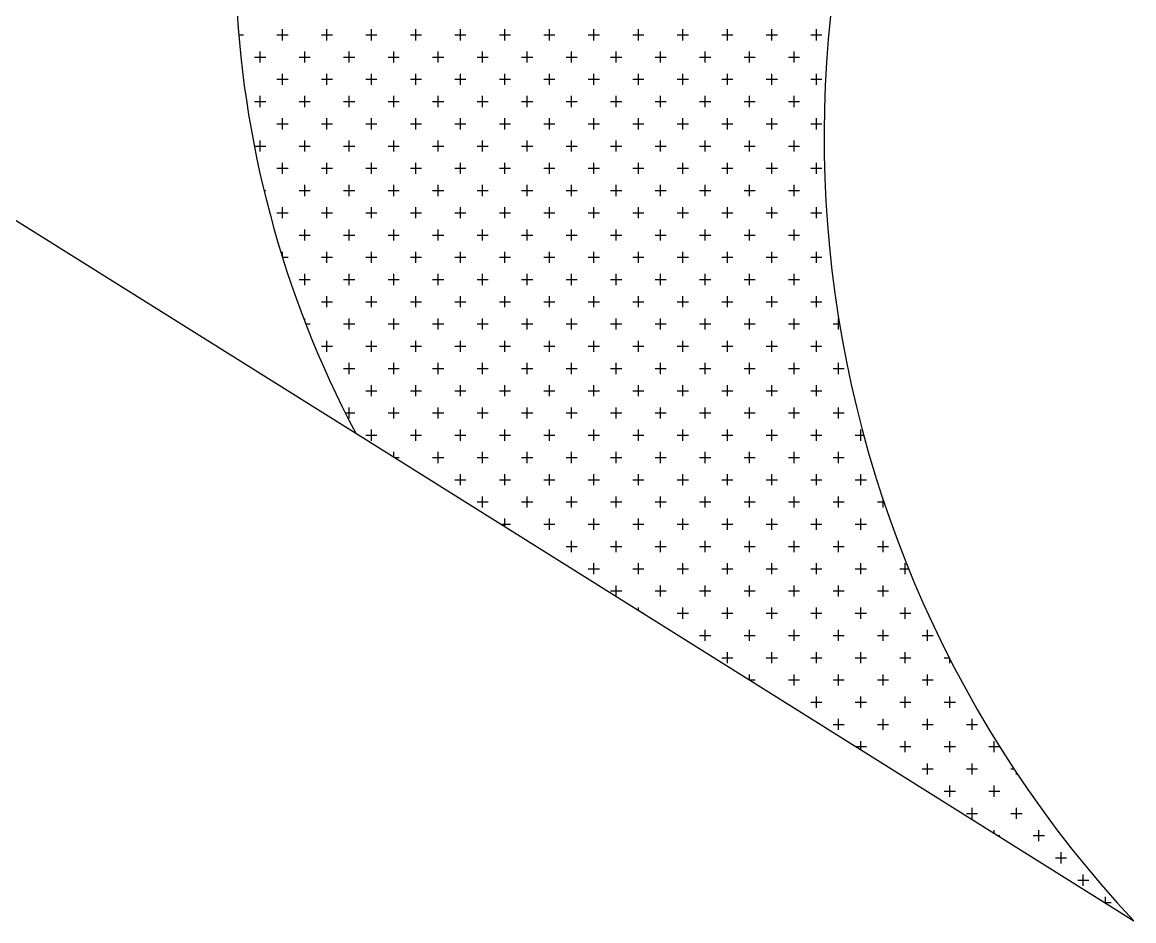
# Model space of a CAD drawing. Header units: millimetres. Extents: x 0 to 4997, y -3130 to 3130.
# Drawn here: x 2498 to 4997, y -3130 to -1111 of the extents above; entities that cross this region are included whole.
import ezdxf

# ---------------------------------------------------------------- set-up
doc = ezdxf.new("R2010")
doc.units = ezdxf.units.MM
doc.linetypes.add('CONTINUA', pattern=[0])
doc.layers.add('ceco.net 325', color=7, linetype='CONTINUA')

# ---------------------------------------------------------------- blocks, each defined once
blk = doc.blocks.new('*X2')
at = {"color": 0}
for p, q in [((4.6142, 2.1), (4.625, 2.1)), ((4.7, 2.1), (4.725, 2.1)), ((4.7125, 2.0875), (4.7125, 2.1125)), ((4.8, 2.1), (4.825, 2.1)), ((4.8125, 2.0875), (4.8125, 2.1125)), ((4.9, 2.1), (4.925, 2.1)), ((4.9125, 2.0875), (4.9125, 2.1125)), ((5, 2.1), (5.025, 2.1)), ((5.0125, 2.0875), (5.0125, 2.1125)), ((5.1, 2.1), (5.125, 2.1)), ((5.1125, 2.0875), (5.1125, 2.1125)), ((5.2, 2.1), (5.225, 2.1)), ((5.2125, 2.0875), (5.2125, 2.1125)), ((5.3, 2.1), (5.325, 2.1)), ((5.3125, 2.0875), (5.3125, 2.1125)), ((5.4, 2.1), (5.425, 2.1)), ((5.4125, 2.0875), (5.4125, 2.1125)), ((5.5, 2.1), (5.525, 2.1)), ((5.5125, 2.0875), (5.5125, 2.1125)), ((5.6, 2.1), (5.625, 2.1)), ((5.6125, 2.0875), (5.6125, 2.1125)), ((5.7, 2.1), (5.725, 2.1)), ((5.7125, 2.0875), (5.7125, 2.1125)), ((5.8, 2.1), (5.825, 2.1)), ((5.8125, 2.0875), (5.8125, 2.1125)), ((5.9, 2.1), (5.925, 2.1)), ((5.9125, 2.0875), (5.9125, 2.1125)), ((4.65, 2.05), (4.675, 2.05)), ((4.6625, 2.0375), (4.6625, 2.0625)), ((4.75, 2.05), (4.775, 2.05)), ((4.7625, 2.0375), (4.7625, 2.0625)), ((4.85, 2.05), (4.875, 2.05)), ((4.8625, 2.0375), (4.8625, 2.0625)), ((4.95, 2.05), (4.975, 2.05)), ((4.9625, 2.0375), (4.9625, 2.0625)), ((5.05, 2.05), (5.075, 2.05)), ((5.0625, 2.0375), (5.0625, 2.0625)), ((5.15, 2.05), (5.175, 2.05)), ((5.1625, 2.0375), (5.1625, 2.0625)), ((5.25, 2.05), (5.275, 2.05)), ((5.2625, 2.0375), (5.2625, 2.0625)), ((5.35, 2.05), (5.375, 2.05)), ((5.3625, 2.0375), (5.3625, 2.0625)), ((5.45, 2.05), (5.475, 2.05)), ((5.4625, 2.0375), (5.4625, 2.0625)), ((5.55, 2.05), (5.575, 2.05)), ((5.5625, 2.0375), (5.5625, 2.0625)), ((5.65, 2.05), (5.675, 2.05)), ((5.6625, 2.0375), (5.6625, 2.0625)), ((5.75, 2.05), (5.775, 2.05)), ((5.7625, 2.0375), (5.7625, 2.0625)), ((5.85, 2.05), (5.875, 2.05)), ((5.8625, 2.0375), (5.8625, 2.0625)), ((4.6249, 2), (4.625, 2)), ((4.7, 2), (4.725, 2)), ((4.7125, 1.9875), (4.7125, 2.0125)), ((4.8, 2), (4.825, 2)), ((4.8125, 1.9875), (4.8125, 2.0125)), ((4.9, 2), (4.925, 2)), ((4.9125, 1.9875), (4.9125, 2.0125)), ((5, 2), (5.025, 2)), ((5.0125, 1.9875), (5.0125, 2.0125)), ((5.1, 2), (5.125, 2)), ((5.1125, 1.9875), (5.1125, 2.0125)), ((5.2, 2), (5.225, 2)), ((5.2125, 1.9875), (5.2125, 2.0125)), ((5.3, 2), (5.325, 2)), ((5.3125, 1.9875), (5.3125, 2.0125)), ((5.4, 2), (5.425, 2)), ((5.4125, 1.9875), (5.4125, 2.0125)), ((5.5, 2), (5.525, 2)), ((5.5125, 1.9875), (5.5125, 2.0125)), ((5.6, 2), (5.625, 2)), ((5.6125, 1.9875), (5.6125, 2.0125)), ((5.7, 2), (5.725, 2)), ((5.7125, 1.9875), (5.7125, 2.0125)), ((5.8, 2), (5.825, 2)), ((5.8125, 1.9875), (5.8125, 2.0125)), ((5.9, 2), (5.925, 2)), ((5.9125, 1.9875), (5.9125, 2.0125)), ((4.65, 1.95), (4.675, 1.95)), ((4.6625, 1.9375), (4.6625, 1.9625)), ((4.75, 1.95), (4.775, 1.95)), ((4.7625, 1.9375), (4.7625, 1.9625)), ((4.85, 1.95), (4.875, 1.95)), ((4.8625, 1.9375), (4.8625, 1.9625)), ((4.95, 1.95), (4.975, 1.95)), ((4.9625, 1.9375), (4.9625, 1.9625)), ((5.05, 1.95), (5.075, 1.95)), ((5.0625, 1.9375), (5.0625, 1.9625)), ((5.15, 1.95), (5.175, 1.95)), ((5.1625, 1.9375), (5.1625, 1.9625)), ((5.25, 1.95), (5.275, 1.95)), ((5.2625, 1.9375), (5.2625, 1.9625)), ((5.35, 1.95), (5.375, 1.95)), ((5.3625, 1.9375), (5.3625, 1.9625)), ((5.45, 1.95), (5.475, 1.95)), ((5.4625, 1.9375), (5.4625, 1.9625)), ((5.55, 1.95), (5.575, 1.95)), ((5.5625, 1.9375), (5.5625, 1.9625)), ((5.65, 1.95), (5.675, 1.95)), ((5.6625, 1.9375), (5.6625, 1.9625)), ((5.75, 1.95), (5.775, 1.95)), ((5.7625, 1.9375), (5.7625, 1.9625)), ((5.85, 1.95), (5.875, 1.95)), ((5.8625, 1.9375), (5.8625, 1.9625)), ((4.7, 1.9), (4.725, 1.9)), ((4.7125, 1.8875), (4.7125, 1.9125)), ((4.8, 1.9), (4.825, 1.9)), ((4.8125, 1.8875), (4.8125, 1.9125)), ((4.9, 1.9), (4.925, 1.9)), ((4.9125, 1.8875), (4.9125, 1.9125)), ((5, 1.9), (5.025, 1.9)), ((5.0125, 1.8875), (5.0125, 1.9125)), ((5.1, 1.9), (5.125, 1.9)), ((5.1125, 1.8875), (5.1125, 1.9125)), ((5.2, 1.9), (5.225, 1.9)), ((5.2125, 1.8875), (5.2125, 1.9125)), ((5.3, 1.9), (5.325, 1.9)), ((5.3125, 1.8875), (5.3125, 1.9125)), ((5.4, 1.9), (5.425, 1.9)), ((5.4125, 1.8875), (5.4125, 1.9125)), ((5.5, 1.9), (5.525, 1.9)), ((5.5125, 1.8875), (5.5125, 1.9125)), ((5.6, 1.9), (5.625, 1.9)), ((5.6125, 1.8875), (5.6125, 1.9125)), ((5.7, 1.9), (5.725, 1.9)), ((5.7125, 1.8875), (5.7125, 1.9125)), ((5.8, 1.9), (5.825, 1.9)), ((5.8125, 1.8875), (5.8125, 1.9125)), ((5.9, 1.9), (5.925, 1.9)), ((5.9125, 1.8875), (5.9125, 1.9125)), ((4.65, 1.85), (4.675, 1.85)), ((4.6625, 1.8375), (4.6625, 1.8625)), ((4.75, 1.85), (4.775, 1.85)), ((4.7625, 1.8375), (4.7625, 1.8625)), ((4.85, 1.85), (4.875, 1.85)), ((4.8625, 1.8375), (4.8625, 1.8625)), ((4.95, 1.85), (4.975, 1.85)), ((4.9625, 1.8375), (4.9625, 1.8625)), ((5.05, 1.85), (5.075, 1.85)), ((5.0625, 1.8375), (5.0625, 1.8625)), ((5.15, 1.85), (5.175, 1.85)), ((5.1625, 1.8375), (5.1625, 1.8625)), ((5.25, 1.85), (5.275, 1.85)), ((5.2625, 1.8375), (5.2625, 1.8625)), ((5.35, 1.85), (5.375, 1.85)), ((5.3625, 1.8375), (5.3625, 1.8625)), ((5.45, 1.85), (5.475, 1.85)), ((5.4625, 1.8375), (5.4625, 1.8625)), ((5.55, 1.85), (5.575, 1.85)), ((5.5625, 1.8375), (5.5625, 1.8625)), ((5.65, 1.85), (5.675, 1.85)), ((5.6625, 1.8375), (5.6625, 1.8625)), ((5.75, 1.85), (5.775, 1.85)), ((5.7625, 1.8375), (5.7625, 1.8625)), ((5.85, 1.85), (5.875, 1.85)), ((5.8625, 1.8375), (5.8625, 1.8625)), ((4.7, 1.8), (4.725, 1.8)), ((4.7125, 1.7875), (4.7125, 1.8125)), ((4.8, 1.8), (4.825, 1.8)), ((4.8125, 1.7875), (4.8125, 1.8125)), ((4.9, 1.8), (4.925, 1.8)), ((4.9125, 1.7875), (4.9125, 1.8125)), ((5, 1.8), (5.025, 1.8)), ((5.0125, 1.7875), (5.0125, 1.8125)), ((5.1, 1.8), (5.125, 1.8)), ((5.1125, 1.7875), (5.1125, 1.8125)), ((5.2, 1.8), (5.225, 1.8)), ((5.2125, 1.7875), (5.2125, 1.8125)), ((5.3, 1.8), (5.325, 1.8)), ((5.3125, 1.7875), (5.3125, 1.8125)), ((5.4, 1.8), (5.425, 1.8)), ((5.4125, 1.7875), (5.4125, 1.8125)), ((5.5, 1.8), (5.525, 1.8)), ((5.5125, 1.7875), (5.5125, 1.8125)), ((5.6, 1.8), (5.625, 1.8)), ((5.6125, 1.7875), (5.6125, 1.8125)), ((5.7, 1.8), (5.725, 1.8)), ((5.7125, 1.7875), (5.7125, 1.8125)), ((5.8, 1.8), (5.825, 1.8)), ((5.8125, 1.7875), (5.8125, 1.8125)), ((5.9, 1.8), (5.925, 1.8)), ((5.9125, 1.7875), (5.9125, 1.8125)), ((4.6711, 1.75), (4.675, 1.75)), ((4.75, 1.75), (4.775, 1.75)), ((4.7625, 1.7375), (4.7625, 1.7625)), ((4.85, 1.75), (4.875, 1.75)), ((4.8625, 1.7375), (4.8625, 1.7625)), ((4.95, 1.75), (4.975, 1.75)), ((4.9625, 1.7375), (4.9625, 1.7625)), ((5.05, 1.75), (5.075, 1.75)), ((5.0625, 1.7375), (5.0625, 1.7625)), ((5.15, 1.75), (5.175, 1.75)), ((5.1625, 1.7375), (5.1625, 1.7625)), ((5.25, 1.75), (5.275, 1.75)), ((5.2625, 1.7375), (5.2625, 1.7625)), ((5.35, 1.75), (5.375, 1.75)), ((5.3625, 1.7375), (5.3625, 1.7625)), ((5.45, 1.75), (5.475, 1.75)), ((5.4625, 1.7375), (5.4625, 1.7625)), ((5.55, 1.75), (5.575, 1.75)), ((5.5625, 1.7375), (5.5625, 1.7625)), ((5.65, 1.75), (5.675, 1.75)), ((5.6625, 1.7375), (5.6625, 1.7625)), ((5.75, 1.75), (5.775, 1.75)), ((5.7625, 1.7375), (5.7625, 1.7625)), ((5.85, 1.75), (5.875, 1.75)), ((5.8625, 1.7375), (5.8625, 1.7625)), ((4.7, 1.7), (4.725, 1.7)), ((4.7125, 1.6875), (4.7125, 1.7125)), ((4.8, 1.7), (4.825, 1.7)), ((4.8125, 1.6875), (4.8125, 1.7125)), ((4.9, 1.7), (4.925, 1.7)), ((4.9125, 1.6875), (4.9125, 1.7125)), ((5, 1.7), (5.025, 1.7)), ((5.0125, 1.6875), (5.0125, 1.7125)), ((5.1, 1.7), (5.125, 1.7)), ((5.1125, 1.6875), (5.1125, 1.7125)), ((5.2, 1.7), (5.225, 1.7)), ((5.2125, 1.6875), (5.2125, 1.7125)), ((5.3, 1.7), (5.325, 1.7)), ((5.3125, 1.6875), (5.3125, 1.7125)), ((5.4, 1.7), (5.425, 1.7)), ((5.4125, 1.6875), (5.4125, 1.7125)), ((5.5, 1.7), (5.525, 1.7)), ((5.5125, 1.6875), (5.5125, 1.7125)), ((5.6, 1.7), (5.625, 1.7)), ((5.6125, 1.6875), (5.6125, 1.7125)), ((5.7, 1.7), (5.725, 1.7)), ((5.7125, 1.6875), (5.7125, 1.7125)), ((5.8, 1.7), (5.825, 1.7)), ((5.8125, 1.6875), (5.8125, 1.7125)), ((5.9, 1.7), (5.925, 1.7)), ((5.9125, 1.6875), (5.9125, 1.7125)), ((4.75, 1.65), (4.775, 1.65)), ((4.7625, 1.6375), (4.7625, 1.6625)), ((4.85, 1.65), (4.875, 1.65)), ((4.8625, 1.6375), (4.8625, 1.6625)), ((4.95, 1.65), (4.975, 1.65)), ((4.9625, 1.6375), (4.9625, 1.6625)), ((5.05, 1.65), (5.075, 1.65)), ((5.0625, 1.6375), (5.0625, 1.6625)), ((5.15, 1.65), (5.175, 1.65)), ((5.1625, 1.6375), (5.1625, 1.6625)), ((5.25, 1.65), (5.275, 1.65)), ((5.2625, 1.6375), (5.2625, 1.6625)), ((5.35, 1.65), (5.375, 1.65)), ((5.3625, 1.6375), (5.3625, 1.6625)), ((5.45, 1.65), (5.475, 1.65)), ((5.4625, 1.6375), (5.4625, 1.6625)), ((5.55, 1.65), (5.575, 1.65)), ((5.5625, 1.6375), (5.5625, 1.6625)), ((5.65, 1.65), (5.675, 1.65)), ((5.6625, 1.6375), (5.6625, 1.6625)), ((5.75, 1.65), (5.775, 1.65)), ((5.7625, 1.6375), (5.7625, 1.6625)), ((5.85, 1.65), (5.875, 1.65)), ((5.8625, 1.6375), (5.8625, 1.6625)), ((4.7125, 1.6002), (4.7125, 1.6125)), ((4.7126, 1.6), (4.725, 1.6)), ((4.8, 1.6), (4.825, 1.6)), ((4.8125, 1.5875), (4.8125, 1.6125)), ((4.9, 1.6), (4.925, 1.6)), ((4.9125, 1.5875), (4.9125, 1.6125)), ((5, 1.6), (5.025, 1.6)), ((5.0125, 1.5875), (5.0125, 1.6125)), ((5.1, 1.6), (5.125, 1.6)), ((5.1125, 1.5875), (5.1125, 1.6125)), ((5.2, 1.6), (5.225, 1.6)), ((5.2125, 1.5875), (5.2125, 1.6125)), ((5.3, 1.6), (5.325, 1.6)), ((5.3125, 1.5875), (5.3125, 1.6125)), ((5.4, 1.6), (5.425, 1.6)), ((5.4125, 1.5875), (5.4125, 1.6125)), ((5.5, 1.6), (5.525, 1.6)), ((5.5125, 1.5875), (5.5125, 1.6125)), ((5.6, 1.6), (5.625, 1.6)), ((5.6125, 1.5875), (5.6125, 1.6125)), ((5.7, 1.6), (5.725, 1.6)), ((5.7125, 1.5875), (5.7125, 1.6125)), ((5.8, 1.6), (5.825, 1.6)), ((5.8125, 1.5875), (5.8125, 1.6125)), ((5.9, 1.6), (5.925, 1.6)), ((5.9125, 1.5875), (5.9125, 1.6125)), ((4.75, 1.55), (4.775, 1.55)), ((4.7625, 1.5375), (4.7625, 1.5625)), ((4.85, 1.55), (4.875, 1.55)), ((4.8625, 1.5375), (4.8625, 1.5625)), ((4.95, 1.55), (4.975, 1.55)), ((4.9625, 1.5375), (4.9625, 1.5625)), ((5.05, 1.55), (5.075, 1.55)), ((5.0625, 1.5375), (5.0625, 1.5625)), ((5.15, 1.55), (5.175, 1.55)), ((5.1625, 1.5375), (5.1625, 1.5625)), ((5.25, 1.55), (5.275, 1.55)), ((5.2625, 1.5375), (5.2625, 1.5625)), ((5.35, 1.55), (5.375, 1.55)), ((5.3625, 1.5375), (5.3625, 1.5625)), ((5.45, 1.55), (5.475, 1.55)), ((5.4625, 1.5375), (5.4625, 1.5625)), ((5.55, 1.55), (5.575, 1.55)), ((5.5625, 1.5375), (5.5625, 1.5625)), ((5.65, 1.55), (5.675, 1.55)), ((5.6625, 1.5375), (5.6625, 1.5625)), ((5.75, 1.55), (5.775, 1.55)), ((5.7625, 1.5375), (5.7625, 1.5625)), ((5.85, 1.55), (5.875, 1.55)), ((5.8625, 1.5375), (5.8625, 1.5625)), ((5.95, 1.55), (5.9502, 1.55)), ((4.8, 1.5), (4.825, 1.5)), ((4.8125, 1.4875), (4.8125, 1.5125)), ((4.9, 1.5), (4.925, 1.5)), ((4.9125, 1.4875), (4.9125, 1.5125)), ((5, 1.5), (5.025, 1.5)), ((5.0125, 1.4875), (5.0125, 1.5125)), ((5.1, 1.5), (5.125, 1.5)), ((5.1125, 1.4875), (5.1125, 1.5125)), ((5.2, 1.5), (5.225, 1.5)), ((5.2125, 1.4875), (5.2125, 1.5125)), ((5.3, 1.5), (5.325, 1.5)), ((5.3125, 1.4875), (5.3125, 1.5125)), ((5.4, 1.5), (5.425, 1.5)), ((5.4125, 1.4875), (5.4125, 1.5125)), ((5.5, 1.5), (5.525, 1.5)), ((5.5125, 1.4875), (5.5125, 1.5125)), ((5.6, 1.5), (5.625, 1.5)), ((5.6125, 1.4875), (5.6125, 1.5125)), ((5.7, 1.5), (5.725, 1.5)), ((5.7125, 1.4875), (5.7125, 1.5125)), ((5.8, 1.5), (5.825, 1.5)), ((5.8125, 1.4875), (5.8125, 1.5125)), ((5.9, 1.5), (5.925, 1.5)), ((5.9125, 1.4875), (5.9125, 1.5125)), ((4.7625, 1.4567), (4.7625, 1.4625)), ((4.7651, 1.45), (4.775, 1.45)), ((4.85, 1.45), (4.875, 1.45)), ((4.8625, 1.4375), (4.8625, 1.4625)), ((4.95, 1.45), (4.975, 1.45)), ((4.9625, 1.4375), (4.9625, 1.4625)), ((5.05, 1.45), (5.075, 1.45)), ((5.0625, 1.4375), (5.0625, 1.4625)), ((5.15, 1.45), (5.175, 1.45)), ((5.1625, 1.4375), (5.1625, 1.4625)), ((5.25, 1.45), (5.275, 1.45)), ((5.2625, 1.4375), (5.2625, 1.4625)), ((5.35, 1.45), (5.375, 1.45)), ((5.3625, 1.4375), (5.3625, 1.4625)), ((5.45, 1.45), (5.475, 1.45)), ((5.4625, 1.4375), (5.4625, 1.4625)), ((5.55, 1.45), (5.575, 1.45)), ((5.5625, 1.4375), (5.5625, 1.4625)), ((5.65, 1.45), (5.675, 1.45)), ((5.6625, 1.4375), (5.6625, 1.4625)), ((5.75, 1.45), (5.775, 1.45)), ((5.7625, 1.4375), (5.7625, 1.4625)), ((5.85, 1.45), (5.875, 1.45)), ((5.8625, 1.4375), (5.8625, 1.4625)), ((5.95, 1.45), (5.9648, 1.45)), ((5.9625, 1.4375), (5.9625, 1.4625)), ((4.8, 1.4), (4.825, 1.4)), ((4.8125, 1.3875), (4.8125, 1.4125)), ((4.9, 1.4), (4.925, 1.4)), ((4.9125, 1.3875), (4.9125, 1.4125)), ((5, 1.4), (5.025, 1.4)), ((5.0125, 1.3875), (5.0125, 1.4125)), ((5.1, 1.4), (5.125, 1.4)), ((5.1125, 1.3875), (5.1125, 1.4125)), ((5.2, 1.4), (5.225, 1.4)), ((5.2125, 1.3875), (5.2125, 1.4125)), ((5.3, 1.4), (5.325, 1.4)), ((5.3125, 1.3875), (5.3125, 1.4125)), ((5.4, 1.4), (5.425, 1.4)), ((5.4125, 1.3875), (5.4125, 1.4125)), ((5.5, 1.4), (5.525, 1.4)), ((5.5125, 1.3875), (5.5125, 1.4125)), ((5.6, 1.4), (5.625, 1.4)), ((5.6125, 1.3875), (5.6125, 1.4125)), ((5.7, 1.4), (5.725, 1.4)), ((5.7125, 1.3875), (5.7125, 1.4125)), ((5.8, 1.4), (5.825, 1.4)), ((5.8125, 1.3875), (5.8125, 1.4125)), ((5.9, 1.4), (5.925, 1.4)), ((5.9125, 1.3875), (5.9125, 1.4125)), ((4.85, 1.35), (4.875, 1.35)), ((4.8625, 1.3375), (4.8625, 1.3625)), ((4.95, 1.35), (4.975, 1.35)), ((4.9625, 1.3375), (4.9625, 1.3625)), ((5.05, 1.35), (5.075, 1.35)), ((5.0625, 1.3375), (5.0625, 1.3625)), ((5.15, 1.35), (5.175, 1.35)), ((5.1625, 1.3375), (5.1625, 1.3625)), ((5.25, 1.35), (5.275, 1.35)), ((5.2625, 1.3375), (5.2625, 1.3625)), ((5.35, 1.35), (5.375, 1.35)), ((5.3625, 1.3375), (5.3625, 1.3625)), ((5.45, 1.35), (5.475, 1.35)), ((5.4625, 1.3375), (5.4625, 1.3625)), ((5.55, 1.35), (5.575, 1.35)), ((5.5625, 1.3375), (5.5625, 1.3625)), ((5.65, 1.35), (5.675, 1.35)), ((5.6625, 1.3375), (5.6625, 1.3625)), ((5.75, 1.35), (5.775, 1.35)), ((5.7625, 1.3375), (5.7625, 1.3625)), ((5.85, 1.35), (5.875, 1.35)), ((5.8625, 1.3375), (5.8625, 1.3625)), ((5.95, 1.35), (5.975, 1.35)), ((5.9625, 1.3375), (5.9625, 1.3625)), ((4.9, 1.3), (4.925, 1.3)), ((4.9125, 1.2875), (4.9125, 1.3125)), ((5, 1.3), (5.025, 1.3)), ((5.0125, 1.2875), (5.0125, 1.3125)), ((5.1, 1.3), (5.125, 1.3)), ((5.1125, 1.2875), (5.1125, 1.3125)), ((5.2, 1.3), (5.225, 1.3)), ((5.2125, 1.2875), (5.2125, 1.3125)), ((5.3, 1.3), (5.325, 1.3)), ((5.3125, 1.2875), (5.3125, 1.3125)), ((5.4, 1.3), (5.425, 1.3)), ((5.4125, 1.2875), (5.4125, 1.3125)), ((5.5, 1.3), (5.525, 1.3)), ((5.5125, 1.2875), (5.5125, 1.3125)), ((5.6, 1.3), (5.625, 1.3)), ((5.6125, 1.2875), (5.6125, 1.3125)), ((5.7, 1.3), (5.725, 1.3)), ((5.7125, 1.2875), (5.7125, 1.3125)), ((5.8, 1.3), (5.825, 1.3)), ((5.8125, 1.2875), (5.8125, 1.3125)), ((5.9, 1.3), (5.925, 1.3)), ((5.9125, 1.2875), (5.9125, 1.3125)), ((4.8538, 1.25), (4.875, 1.25)), ((4.8625, 1.2375), (4.8625, 1.2625)), ((4.95, 1.25), (4.975, 1.25)), ((4.9625, 1.2375), (4.9625, 1.2625)), ((5.05, 1.25), (5.075, 1.25)), ((5.0625, 1.2375), (5.0625, 1.2625)), ((5.15, 1.25), (5.175, 1.25)), ((5.1625, 1.2375), (5.1625, 1.2625)), ((5.25, 1.25), (5.275, 1.25)), ((5.2625, 1.2375), (5.2625, 1.2625)), ((5.35, 1.25), (5.375, 1.25)), ((5.3625, 1.2375), (5.3625, 1.2625)), ((5.45, 1.25), (5.475, 1.25)), ((5.4625, 1.2375), (5.4625, 1.2625)), ((5.55, 1.25), (5.575, 1.25)), ((5.5625, 1.2375), (5.5625, 1.2625)), ((5.65, 1.25), (5.675, 1.25)), ((5.6625, 1.2375), (5.6625, 1.2625)), ((5.75, 1.25), (5.775, 1.25)), ((5.7625, 1.2375), (5.7625, 1.2625)), ((5.85, 1.25), (5.875, 1.25)), ((5.8625, 1.2375), (5.8625, 1.2625)), ((5.95, 1.25), (5.975, 1.25)), ((5.9625, 1.2375), (5.9625, 1.2625)), ((4.9, 1.2), (4.925, 1.2)), ((4.9125, 1.1875), (4.9125, 1.2125)), ((5, 1.2), (5.025, 1.2)), ((5.0125, 1.1875), (5.0125, 1.2125)), ((5.1, 1.2), (5.125, 1.2)), ((5.1125, 1.1875), (5.1125, 1.2125)), ((5.2, 1.2), (5.225, 1.2)), ((5.2125, 1.1875), (5.2125, 1.2125)), ((5.3, 1.2), (5.325, 1.2)), ((5.3125, 1.1875), (5.3125, 1.2125)), ((5.4, 1.2), (5.425, 1.2)), ((5.4125, 1.1875), (5.4125, 1.2125)), ((5.5, 1.2), (5.525, 1.2)), ((5.5125, 1.1875), (5.5125, 1.2125)), ((5.6, 1.2), (5.625, 1.2)), ((5.6125, 1.1875), (5.6125, 1.2125)), ((5.7, 1.2), (5.725, 1.2)), ((5.7125, 1.1875), (5.7125, 1.2125)), ((5.8, 1.2), (5.825, 1.2)), ((5.8125, 1.1875), (5.8125, 1.2125)), ((5.9, 1.2), (5.925, 1.2)), ((5.9125, 1.1875), (5.9125, 1.2125)), ((6, 1.2), (6.019, 1.2)), ((6.0125, 1.1875), (6.0125, 1.2125)), ((4.9625, 1.1509), (4.9625, 1.1625)), ((4.9639, 1.15), (4.975, 1.15)), ((5.05, 1.15), (5.075, 1.15)), ((5.0625, 1.1375), (5.0625, 1.1625)), ((5.15, 1.15), (5.175, 1.15)), ((5.1625, 1.1375), (5.1625, 1.1625)), ((5.25, 1.15), (5.275, 1.15)), ((5.2625, 1.1375), (5.2625, 1.1625)), ((5.35, 1.15), (5.375, 1.15)), ((5.3625, 1.1375), (5.3625, 1.1625)), ((5.45, 1.15), (5.475, 1.15)), ((5.4625, 1.1375), (5.4625, 1.1625)), ((5.55, 1.15), (5.575, 1.15)), ((5.5625, 1.1375), (5.5625, 1.1625)), ((5.65, 1.15), (5.675, 1.15)), ((5.6625, 1.1375), (5.6625, 1.1625)), ((5.75, 1.15), (5.775, 1.15)), ((5.7625, 1.1375), (5.7625, 1.1625)), ((5.85, 1.15), (5.875, 1.15)), ((5.8625, 1.1375), (5.8625, 1.1625)), ((5.95, 1.15), (5.975, 1.15)), ((5.9625, 1.1375), (5.9625, 1.1625)), ((5.1, 1.1), (5.125, 1.1)), ((5.1125, 1.0875), (5.1125, 1.1125)), ((5.2, 1.1), (5.225, 1.1)), ((5.2125, 1.0875), (5.2125, 1.1125)), ((5.3, 1.1), (5.325, 1.1)), ((5.3125, 1.0875), (5.3125, 1.1125)), ((5.4, 1.1), (5.425, 1.1)), ((5.4125, 1.0875), (5.4125, 1.1125)), ((5.5, 1.1), (5.525, 1.1)), ((5.5125, 1.0875), (5.5125, 1.1125)), ((5.6, 1.1), (5.625, 1.1)), ((5.6125, 1.0875), (5.6125, 1.1125)), ((5.7, 1.1), (5.725, 1.1)), ((5.7125, 1.0875), (5.7125, 1.1125)), ((5.8, 1.1), (5.825, 1.1)), ((5.8125, 1.0875), (5.8125, 1.1125)), ((5.9, 1.1), (5.925, 1.1)), ((5.9125, 1.0875), (5.9125, 1.1125)), ((6, 1.1), (6.025, 1.1)), ((6.0125, 1.0875), (6.0125, 1.1125)), ((5.15, 1.05), (5.175, 1.05)), ((5.1625, 1.0375), (5.1625, 1.0625)), ((5.25, 1.05), (5.275, 1.05)), ((5.2625, 1.0375), (5.2625, 1.0625)), ((5.35, 1.05), (5.375, 1.05)), ((5.3625, 1.0375), (5.3625, 1.0625)), ((5.45, 1.05), (5.475, 1.05)), ((5.4625, 1.0375), (5.4625, 1.0625)), ((5.55, 1.05), (5.575, 1.05)), ((5.5625, 1.0375), (5.5625, 1.0625)), ((5.65, 1.05), (5.675, 1.05)), ((5.6625, 1.0375), (5.6625, 1.0625)), ((5.75, 1.05), (5.775, 1.05)), ((5.7625, 1.0375), (5.7625, 1.0625)), ((5.85, 1.05), (5.875, 1.05)), ((5.8625, 1.0375), (5.8625, 1.0625)), ((5.95, 1.05), (5.975, 1.05)), ((5.9625, 1.0375), (5.9625, 1.0625)), ((6.05, 1.05), (6.0644, 1.05)), ((6.0625, 1.0375), (6.0625, 1.0557)), ((5.2034, 1), (5.225, 1)), ((5.2125, 0.9943), (5.2125, 1.0125)), ((5.3, 1), (5.325, 1)), ((5.3125, 0.9875), (5.3125, 1.0125)), ((5.4, 1), (5.425, 1)), ((5.4125, 0.9875), (5.4125, 1.0125)), ((5.5, 1), (5.525, 1)), ((5.5125, 0.9875), (5.5125, 1.0125)), ((5.6, 1), (5.625, 1)), ((5.6125, 0.9875), (5.6125, 1.0125)), ((5.7, 1), (5.725, 1)), ((5.7125, 0.9875), (5.7125, 1.0125)), ((5.8, 1), (5.825, 1)), ((5.8125, 0.9875), (5.8125, 1.0125)), ((5.9, 1), (5.925, 1)), ((5.9125, 0.9875), (5.9125, 1.0125)), ((6, 1), (6.025, 1)), ((6.0125, 0.9875), (6.0125, 1.0125)), ((5.35, 0.95), (5.375, 0.95)), ((5.3625, 0.9375), (5.3625, 0.9625)), ((5.45, 0.95), (5.475, 0.95)), ((5.4625, 0.9375), (5.4625, 0.9625)), ((5.55, 0.95), (5.575, 0.95)), ((5.5625, 0.9375), (5.5625, 0.9625)), ((5.65, 0.95), (5.675, 0.95)), ((5.6625, 0.9375), (5.6625, 0.9625)), ((5.75, 0.95), (5.775, 0.95)), ((5.7625, 0.9375), (5.7625, 0.9625)), ((5.85, 0.95), (5.875, 0.95)), ((5.8625, 0.9375), (5.8625, 0.9625)), ((5.95, 0.95), (5.975, 0.95)), ((5.9625, 0.9375), (5.9625, 0.9625)), ((6.05, 0.95), (6.075, 0.95)), ((6.0625, 0.9375), (6.0625, 0.9625)), ((5.4, 0.9), (5.425, 0.9)), ((5.4125, 0.8875), (5.4125, 0.9125)), ((5.5, 0.9), (5.525, 0.9)), ((5.5125, 0.8875), (5.5125, 0.9125)), ((5.6, 0.9), (5.625, 0.9)), ((5.6125, 0.8875), (5.6125, 0.9125)), ((5.7, 0.9), (5.725, 0.9)), ((5.7125, 0.8875), (5.7125, 0.9125)), ((5.8, 0.9), (5.825, 0.9)), ((5.8125, 0.8875), (5.8125, 0.9125)), ((5.9, 0.9), (5.925, 0.9)), ((5.9125, 0.8875), (5.9125, 0.9125)), ((6, 0.9), (6.025, 0.9)), ((6.0125, 0.8875), (6.0125, 0.9125)), ((6.1, 0.9), (6.12, 0.9)), ((6.1125, 0.8875), (6.1125, 0.9125)), ((5.45, 0.85), (5.475, 0.85)), ((5.4625, 0.8376), (5.4625, 0.8625)), ((5.55, 0.85), (5.575, 0.85)), ((5.5625, 0.8375), (5.5625, 0.8625)), ((5.65, 0.85), (5.675, 0.85)), ((5.6625, 0.8375), (5.6625, 0.8625)), ((5.75, 0.85), (5.775, 0.85)), ((5.7625, 0.8375), (5.7625, 0.8625)), ((5.85, 0.85), (5.875, 0.85)), ((5.8625, 0.8375), (5.8625, 0.8625)), ((5.95, 0.85), (5.975, 0.85)), ((5.9625, 0.8375), (5.9625, 0.8625)), ((6.05, 0.85), (6.075, 0.85)), ((6.0625, 0.8375), (6.0625, 0.8625)), ((5.5125, 0.8063), (5.5125, 0.8125)), ((5.5226, 0.8), (5.525, 0.8)), ((5.6, 0.8), (5.625, 0.8)), ((5.6125, 0.7875), (5.6125, 0.8125)), ((5.7, 0.8), (5.725, 0.8)), ((5.7125, 0.7875), (5.7125, 0.8125)), ((5.8, 0.8), (5.825, 0.8)), ((5.8125, 0.7875), (5.8125, 0.8125)), ((5.9, 0.8), (5.925, 0.8)), ((5.9125, 0.7875), (5.9125, 0.8125)), ((6, 0.8), (6.025, 0.8)), ((6.0125, 0.7875), (6.0125, 0.8125)), ((6.1, 0.8), (6.125, 0.8)), ((6.1125, 0.7875), (6.1125, 0.8125)), ((5.65, 0.75), (5.675, 0.75)), ((5.6625, 0.7375), (5.6625, 0.7625)), ((5.75, 0.75), (5.775, 0.75)), ((5.7625, 0.7375), (5.7625, 0.7625)), ((5.85, 0.75), (5.875, 0.75)), ((5.8625, 0.7375), (5.8625, 0.7625)), ((5.95, 0.75), (5.975, 0.75)), ((5.9625, 0.7375), (5.9625, 0.7625)), ((6.05, 0.75), (6.075, 0.75)), ((6.0625, 0.7375), (6.0625, 0.7625)), ((6.15, 0.75), (6.175, 0.75)), ((6.1625, 0.7375), (6.1625, 0.7625)), ((5.7, 0.7), (5.725, 0.7)), ((5.7125, 0.6875), (5.7125, 0.7125)), ((5.8, 0.7), (5.825, 0.7)), ((5.8125, 0.6875), (5.8125, 0.7125)), ((5.9, 0.7), (5.925, 0.7)), ((5.9125, 0.6875), (5.9125, 0.7125)), ((6, 0.7), (6.025, 0.7)), ((6.0125, 0.6875), (6.0125, 0.7125)), ((6.1, 0.7), (6.125, 0.7)), ((6.1125, 0.6875), (6.1125, 0.7125)), ((6.2, 0.7), (6.2114, 0.7)), ((6.2125, 0.6875), (6.2125, 0.6978)), ((5.762, 0.65), (5.775, 0.65)), ((5.7625, 0.6497), (5.7625, 0.6625)), ((5.85, 0.65), (5.875, 0.65)), ((5.8625, 0.6375), (5.8625, 0.6625)), ((5.95, 0.65), (5.975, 0.65)), ((5.9625, 0.6375), (5.9625, 0.6625)), ((6.05, 0.65), (6.075, 0.65)), ((6.0625, 0.6375), (6.0625, 0.6625)), ((6.15, 0.65), (6.175, 0.65)), ((6.1625, 0.6375), (6.1625, 0.6625)), ((5.9, 0.6), (5.925, 0.6)), ((5.9125, 0.5875), (5.9125, 0.6125)), ((6, 0.6), (6.025, 0.6)), ((6.0125, 0.5875), (6.0125, 0.6125)), ((6.1, 0.6), (6.125, 0.6)), ((6.1125, 0.5875), (6.1125, 0.6125)), ((6.2, 0.6), (6.225, 0.6)), ((6.2125, 0.5875), (6.2125, 0.6125)), ((5.95, 0.55), (5.975, 0.55)), ((5.9625, 0.5375), (5.9625, 0.5625)), ((6.05, 0.55), (6.075, 0.55)), ((6.0625, 0.5375), (6.0625, 0.5625)), ((6.15, 0.55), (6.175, 0.55)), ((6.1625, 0.5375), (6.1625, 0.5625)), ((6.25, 0.55), (6.275, 0.55)), ((6.2625, 0.5375), (6.2625, 0.5625)), ((6.0014, 0.5), (6.025, 0.5)), ((6.0125, 0.4931), (6.0125, 0.5125)), ((6.1, 0.5), (6.125, 0.5)), ((6.1125, 0.4875), (6.1125, 0.5125)), ((6.2, 0.5), (6.225, 0.5)), ((6.2125, 0.4875), (6.2125, 0.5125)), ((6.3, 0.5), (6.3248, 0.5)), ((6.3125, 0.4875), (6.3125, 0.5125)), ((6.0625, 0.4617), (6.0625, 0.4625)), ((6.15, 0.45), (6.175, 0.45)), ((6.1625, 0.4375), (6.1625, 0.4625)), ((6.25, 0.45), (6.275, 0.45)), ((6.2625, 0.4375), (6.2625, 0.4625)), ((6.35, 0.45), (6.3569, 0.45)), ((6.3625, 0.4375), (6.3625, 0.4416)), ((6.2, 0.4), (6.225, 0.4)), ((6.2125, 0.3875), (6.2125, 0.4125)), ((6.3, 0.4), (6.325, 0.4)), ((6.3125, 0.3875), (6.3125, 0.4125)), ((6.25, 0.35), (6.275, 0.35)), ((6.2625, 0.3375), (6.2625, 0.3625)), ((6.35, 0.35), (6.375, 0.35)), ((6.3625, 0.3375), (6.3625, 0.3625)), ((6.3125, 0.3051), (6.3125, 0.3125)), ((6.3207, 0.3), (6.325, 0.3)), ((6.4, 0.3), (6.425, 0.3)), ((6.4125, 0.2875), (6.4125, 0.3125)), ((6.45, 0.25), (6.475, 0.25)), ((6.4625, 0.2375), (6.4625, 0.2625)), ((6.5, 0.2), (6.525, 0.2)), ((6.5125, 0.1875), (6.5125, 0.2125)), ((6.5601, 0.15), (6.575, 0.15)), ((6.5625, 0.1485), (6.5625, 0.1625))]:
    blk.add_line(p, q, dxfattribs=at)
blk = doc.blocks.new('ALASDELTAplanta')
for p, q in [((1.7879, -1.1201), (3.2479, -2.0348)), ((3.2479, -2.0348), (4.9967, -3.1304))]:
    blk.add_line(p, q)
for centre, radius, start, end in [((5.3247, -0.9383), 2.3485, 156.4505, 207.8336), ((6.8822, -1.3673), 2.5815, 148.0188, 223.0798)]:
    blk.add_arc(centre, radius, start, end)
blk.add_blockref('*X2', (-1.6293, -3.2391))

msp = doc.modelspace()

# ---------------------------------------------------------------- block references
at = {"layer": 'ceco.net 325', "xscale": 1000, "yscale": 1000, "zscale": 1000}
msp.add_blockref('ALASDELTAplanta', (0, 0), dxfattribs=at)

doc.saveas('drawing.dxf')
